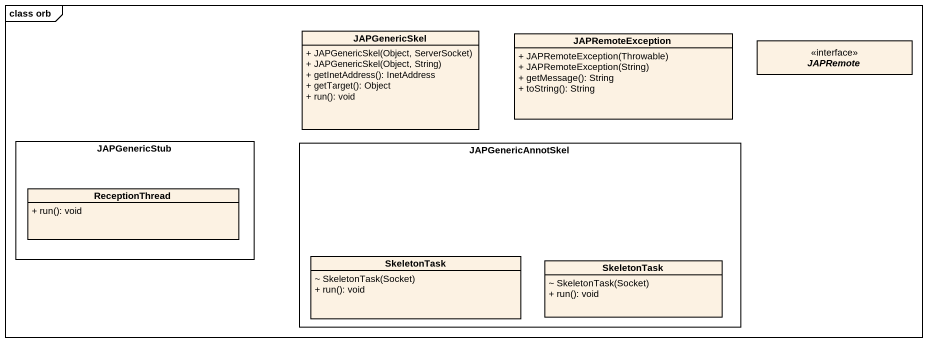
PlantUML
@startuml
mainframe class orb
hide circle
hide empty members
skinparam classAttributeIconSize 0
class JAPGenericSkel {
  + JAPGenericSkel(Object, ServerSocket)
  + JAPGenericSkel(Object, String)
  + getInetAddress(): InetAddress
  + getTarget(): Object
  + run(): void
}
class JAPRemoteException {
  + JAPRemoteException(Throwable)
  + JAPRemoteException(String)
  + getMessage(): String
  + toString(): String
}
interface JAPRemote <<interface>>
rectangle JAPGenericStub {
  class ReceptionThread {
    + run(): void
  }
}
rectangle JAPGenericAnnotSkel {
  class SkeletonTask {
    ~ SkeletonTask(Socket)
    + run(): void
  }
  class "SkeletonTask" as SkeletonTask_2 {
    ~ SkeletonTask(Socket)
    + run(): void
  }
}
@enduml
